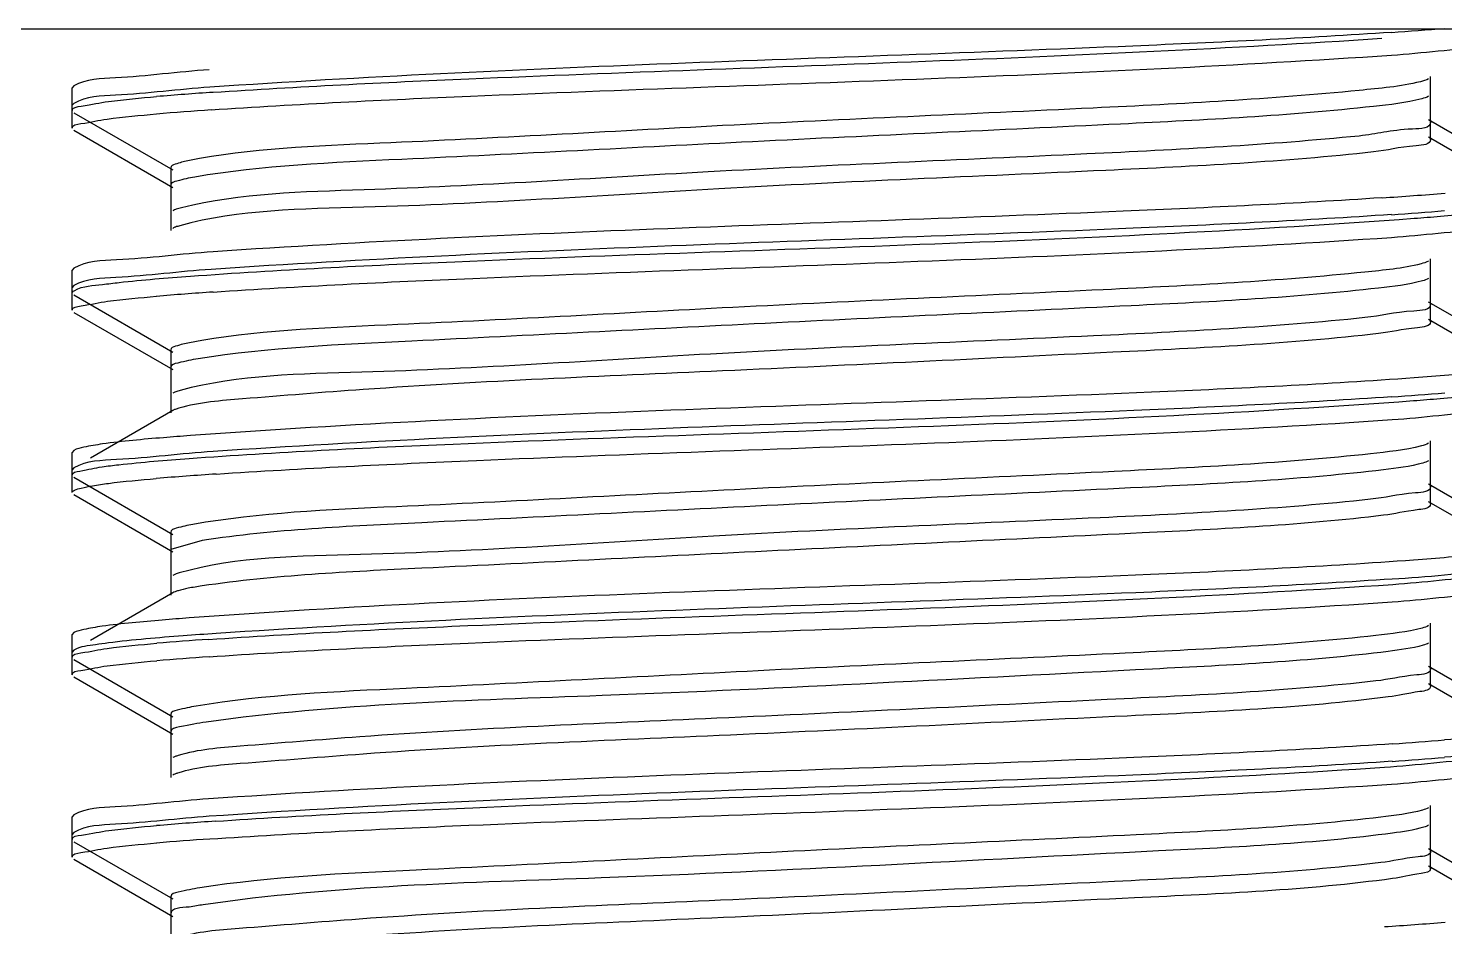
# Model space of a CAD drawing. Extents: x 69728788 to 150676229, y 20333219 to 43663798.
# Drawn here: x 75262201.3 to 75262334.6, y 20709283.7 to 20709368.2 of the extents above; entities that cross this region are included whole.
import ezdxf

# ---------------------------------------------------------------- set-up
doc = ezdxf.new("R2010")
doc.units = 0
doc.header["$LTSCALE"] = 1000
doc.header["$MEASUREMENT"] = 0
doc.layers.get('0').update_dxf_attribs({"linetype": 'CONTINUOUS'})
doc.layers.add('BZ', color=8, linetype='CONTINUOUS')

# ---------------------------------------------------------------- blocks, each defined once
blk = doc.blocks.new('gfhhrryyfd')
at = {"linetype": 'Continuous'}
for p, q in [((3693387.9, -1740818.72), (3693387.9, -1740814.43)), ((3693260.18, -1740815.32), (3693260.01, -1740815.5)), ((3693260.01, -1740817.65), (3693260.01, -1740815.5)), ((3693260.01, -1740817.65), (3693260.01, -1740815.5)), ((3693387.9, -1740820.36), (3693387.9, -1740816.07)), ((3693260.18, -1740816.96), (3693260.01, -1740817.14)), ((3693260.01, -1740819.29), (3693260.01, -1740817.14)), ((3693260.01, -1740819.29), (3693260.01, -1740817.14)), ((3693260.18, -1740817.84), (3693269.48, -1740823.22)), ((3693397.01, -1740823.89), (3693387.71, -1740818.5)), ((3693260.18, -1740819.48), (3693269.48, -1740824.86)), ((3693397.01, -1740825.53), (3693387.71, -1740820.14)), ((3693269.29, -1740823.01), (3693269.29, -1740827.29)), ((3693269.29, -1740824.65), (3693269.29, -1740828.93)), ((3693387.9, -1740835.86), (3693387.9, -1740831.58)), ((3693260.18, -1740832.46), (3693260.01, -1740832.65)), ((3693260.01, -1740834.79), (3693260.01, -1740832.65)), ((3693260.01, -1740834.79), (3693260.01, -1740832.65)), ((3693387.9, -1740837.5), (3693387.9, -1740833.22)), ((3693260.18, -1740834.1), (3693260.01, -1740834.29)), ((3693260.01, -1740836.43), (3693260.01, -1740834.29)), ((3693260.01, -1740836.43), (3693260.01, -1740834.29)), ((3693260.18, -1740834.98), (3693269.48, -1740840.37)), ((3693397.01, -1740841.03), (3693387.71, -1740835.65)), ((3693260.18, -1740836.62), (3693269.48, -1740842.01)), ((3693397.01, -1740842.68), (3693387.71, -1740837.29)), ((3693269.29, -1740840.15), (3693269.29, -1740844.44)), ((3693269.29, -1740841.79), (3693269.29, -1740846.08)), ((3693269.48, -1740845.86), (3693261.74, -1740850.34)), ((3693260.18, -1740849.61), (3693260.01, -1740849.79)), ((3693387.9, -1740853.01), (3693387.9, -1740848.72)), ((3693260.01, -1740851.94), (3693260.01, -1740849.79)), ((3693260.01, -1740851.94), (3693260.01, -1740849.79)), ((3693387.9, -1740854.65), (3693387.9, -1740850.36)), ((3693260.18, -1740851.25), (3693260.01, -1740851.44)), ((3693260.01, -1740853.58), (3693260.01, -1740851.44)), ((3693260.01, -1740853.58), (3693260.01, -1740851.44)), ((3693260.18, -1740852.13), (3693269.48, -1740857.51)), ((3693397.01, -1740858.18), (3693387.71, -1740852.79)), ((3693260.18, -1740853.77), (3693269.48, -1740859.15)), ((3693397.01, -1740859.82), (3693387.71, -1740854.43)), ((3693269.29, -1740857.3), (3693269.29, -1740861.58)), ((3693272.24, -1740858.07), (3693269.29, -1740858.94)), ((3693269.29, -1740858.94), (3693269.29, -1740863.22)), ((3693269.48, -1740863.01), (3693261.74, -1740867.49)), ((3693260.18, -1740866.75), (3693260.01, -1740866.94)), ((3693260.01, -1740869.08), (3693260.01, -1740866.94)), ((3693260.01, -1740869.08), (3693260.01, -1740866.94)), ((3693387.9, -1740870.15), (3693387.9, -1740865.87)), ((3693387.9, -1740871.8), (3693387.9, -1740867.51)), ((3693260.18, -1740868.39), (3693260.01, -1740868.58)), ((3693260.01, -1740870.72), (3693260.01, -1740868.58)), ((3693260.01, -1740870.72), (3693260.01, -1740868.58)), ((3693260.18, -1740869.27), (3693269.48, -1740874.66)), ((3693260.18, -1740870.91), (3693269.48, -1740876.3)), ((3693397.01, -1740875.32), (3693387.71, -1740869.94)), ((3693397.01, -1740876.97), (3693387.71, -1740871.58)), ((3693269.29, -1740874.44), (3693269.29, -1740878.73)), ((3693269.29, -1740876.08), (3693269.29, -1740880.37)), ((3693260.18, -1740883.9), (3693260.01, -1740884.09)), ((3693260.01, -1740886.23), (3693260.01, -1740884.09)), ((3693260.01, -1740886.23), (3693260.01, -1740884.09)), ((3693387.9, -1740887.3), (3693387.9, -1740883.01)), ((3693260.18, -1740885.54), (3693260.01, -1740885.73)), ((3693387.9, -1740888.94), (3693387.9, -1740884.65)), ((3693260.01, -1740887.87), (3693260.01, -1740885.73)), ((3693260.01, -1740887.87), (3693260.01, -1740885.73)), ((3693260.18, -1740886.42), (3693269.48, -1740891.8)), ((3693260.18, -1740888.06), (3693269.48, -1740893.44)), ((3693397.01, -1740892.47), (3693387.71, -1740887.08)), ((3693397.01, -1740894.11), (3693387.71, -1740888.72)), ((3693269.29, -1740891.59), (3693269.29, -1740895.87)), ((3693269.29, -1740893.23), (3693269.29, -1740897.51))]:
    blk.add_line(p, q, dxfattribs=at)
for centre, radius, start, end in [((3693364.52, -1740515.96), 294.98, 273.8314, 274.8033), ((3693293.11, -1741115.72), 300.45, 93.7842, 94.8009), ((3693292.84, -1741113.97), 297.05, 93.8094, 94.8059), ((3693363.32, -1740516.33), 310.16, 273.6985, 274.7995), ((3693364.49, -1740532.8), 295.29, 273.8286, 274.8033), ((3693293.08, -1741134.16), 300.1, 93.7812, 94.806), ((3693364.51, -1740550.13), 295.1, 273.8303, 274.8033), ((3693293.54, -1741156.84), 305.66, 93.7437, 94.8056), ((3693364.59, -1740568.38), 293.98, 273.8405, 274.8036), ((3693292.53, -1741159.96), 293.24, 93.848, 94.803), ((3693292.59, -1741162.24), 293.87, 93.8411, 94.8041), ((3693364.67, -1740584.89), 292.98, 273.85, 274.8032), ((3693364.58, -1740585.37), 294.15, 273.8391, 274.8035), ((3693293.42, -1741188.32), 304.48, 93.7486, 94.8), ((3693292.67, -1741180.45), 294.94, 93.8298, 94.8052), ((3693363.61, -1740588.56), 306.5, 273.7304, 274.8001)]:
    blk.add_arc(centre, radius, start, end, dxfattribs=at)
for points, knots in [([(3693384.23, -1740810.28), (3693376.11, -1740810.83), (3693339.02, -1740812.62), (3693301.9, -1740813.47), (3693272.98, -1740815.44)], [0, 0, 0, 0, 0.219184, 1, 1, 1, 1]), ([(3693273.28, -1740815.92), (3693281.3, -1740815.38), (3693317.98, -1740813.62), (3693354.7, -1740812.73), (3693383.32, -1740810.84)], [0, 0, 0, 0, 0.21895, 1, 1, 1, 1]), ([(3693384.21, -1740812.42), (3693387.17, -1740812.22), (3693391.33, -1740811.64), (3693395.86, -1740811.57), (3693397.01, -1740810.9)], [0, 0, 0, 0, 0.690321, 1, 1, 1, 1]), ([(3693273.1, -1740817.57), (3693281.23, -1740817.02), (3693318.26, -1740815.24), (3693355.34, -1740814.38), (3693384.21, -1740812.42)], [0, 0, 0, 0, 0.219667, 1, 1, 1, 1]), ([(3693272.92, -1740813.8), (3693269.97, -1740814), (3693265.83, -1740814.58), (3693261.33, -1740814.66), (3693260.18, -1740815.32)], [0, 0, 0, 0, 0.690257, 1, 1, 1, 1]), ([(3693387.71, -1740814.65), (3693387.47, -1740814.79), (3693385.3, -1740815.37), (3693383.1, -1740815.55), (3693381.17, -1740815.74)], [0, 0, 0, 0, 0.123019, 1, 1, 1, 1]), ([(3693272.98, -1740815.44), (3693270.01, -1740815.64), (3693265.86, -1740816.22), (3693261.33, -1740816.29), (3693260.18, -1740816.96)], [0, 0, 0, 0, 0.690342, 1, 1, 1, 1]), ([(3693381.17, -1740815.74), (3693372.85, -1740816.57), (3693352.86, -1740817.6), (3693322.1, -1740818.92), (3693293.74, -1740820.61), (3693276.83, -1740821.18), (3693270.89, -1740822.37)], [0, 0, 0, 0, 0.227134, 0.54316, 0.83546, 1, 1, 1, 1]), ([(3693387.71, -1740816.29), (3693387.51, -1740816.4), (3693385.8, -1740816.91), (3693384.04, -1740817.08), (3693382.51, -1740817.25)], [0, 0, 0, 0, 0.128762, 1, 1, 1, 1]), ([(3693260.01, -1740817.65), (3693260.01, -1740817.33), (3693261.71, -1740817.13), (3693262.57, -1740816.89), (3693263.42, -1740816.78)], [0, 0, 0, 0, 0.271046, 1, 1, 1, 1]), ([(3693382.51, -1740817.25), (3693374.6, -1740818.12), (3693355.1, -1740819.11), (3693324.6, -1740820.49), (3693295.57, -1740822.07), (3693277.98, -1740822.81), (3693271.55, -1740823.89)], [0, 0, 0, 0, 0.214725, 0.5266, 0.823844, 1, 1, 1, 1]), ([(3693260.01, -1740819.29), (3693260.01, -1740818.98), (3693261.65, -1740818.77), (3693262.49, -1740818.55), (3693263.31, -1740818.44)], [0, 0, 0, 0, 0.271535, 1, 1, 1, 1]), ([(3693387.89, -1740818.72), (3693387.9, -1740819.33), (3693384.43, -1740819.35), (3693382.85, -1740819.86), (3693381.17, -1740820.03)], [0, 0, 0, 0, 0.265504, 1, 1, 1, 1]), ([(3693381.17, -1740820.03), (3693372.64, -1740820.88), (3693352.21, -1740821.93), (3693320.93, -1740823.2), (3693292.64, -1740825.11), (3693275.9, -1740825.39), (3693270.32, -1740826.78)], [0, 0, 0, 0, 0.231431, 0.552554, 0.844673, 1, 1, 1, 1]), ([(3693382.51, -1740821.53), (3693374.14, -1740822.46), (3693353.59, -1740823.49), (3693321.85, -1740824.77), (3693292.94, -1740826.83), (3693275.75, -1740826.94), (3693270.14, -1740828.47)], [0, 0, 0, 0, 0.224296, 0.548086, 0.845183, 1, 1, 1, 1]), ([(3693387.89, -1740820.36), (3693387.9, -1740820.85), (3693385.15, -1740820.99), (3693383.86, -1740821.38), (3693382.51, -1740821.53)], [0, 0, 0, 0, 0.267411, 1, 1, 1, 1]), ([(3693270.89, -1740822.37), (3693270.49, -1740822.45), (3693270.01, -1740822.56), (3693269.3, -1740822.84), (3693269.3, -1740823.01)], [0, 0, 0, 0, 0.707509, 1, 1, 1, 1]), ([(3693271.55, -1740823.89), (3693270.98, -1740823.99), (3693270.36, -1740824.13), (3693269.3, -1740824.42), (3693269.29, -1740824.65)], [0, 0, 0, 0, 0.717095, 1, 1, 1, 1]), ([(3693270.32, -1740826.78), (3693270.15, -1740826.83), (3693269.87, -1740826.9), (3693269.59, -1740827.01), (3693269.48, -1740827.07)], [0, 0, 0, 0, 0.588731, 1, 1, 1, 1]), ([(3693383.32, -1740825.84), (3693375.2, -1740826.38), (3693338.52, -1740828.13), (3693301.79, -1740829), (3693273.28, -1740830.92)], [0, 0, 0, 0, 0.221631, 1, 1, 1, 1]), ([(3693271.14, -1740833.22), (3693279.43, -1740832.61), (3693317.84, -1740830.74), (3693356.29, -1740829.99), (3693386.34, -1740827.77)], [0, 0, 0, 0, 0.216226, 1, 1, 1, 1]), ([(3693384.21, -1740827.42), (3693376.11, -1740827.97), (3693339.07, -1740829.76), (3693301.99, -1740830.62), (3693273.1, -1740832.58)], [0, 0, 0, 0, 0.219063, 1, 1, 1, 1]), ([(3693384.22, -1740829.57), (3693387.18, -1740829.36), (3693391.33, -1740828.79), (3693395.86, -1740828.71), (3693397.01, -1740828.05)], [0, 0, 0, 0, 0.690305, 1, 1, 1, 1]), ([(3693386.34, -1740827.77), (3693387.17, -1740827.71), (3693389.86, -1740827.5), (3693392.56, -1740827.26), (3693394.41, -1740827)], [0, 0, 0, 0, 0.30753, 1, 1, 1, 1]), ([(3693270.14, -1740828.47), (3693270.01, -1740828.51), (3693269.79, -1740828.57), (3693269.57, -1740828.67), (3693269.48, -1740828.72)], [0, 0, 0, 0, 0.578118, 1, 1, 1, 1]), ([(3693273.29, -1740834.71), (3693281.43, -1740834.16), (3693318.4, -1740832.38), (3693355.42, -1740831.52), (3693384.22, -1740829.57)], [0, 0, 0, 0, 0.220288, 1, 1, 1, 1]), ([(3693273.28, -1740830.92), (3693270.24, -1740831.13), (3693265.99, -1740831.72), (3693261.36, -1740831.78), (3693260.18, -1740832.46)], [0, 0, 0, 0, 0.69073, 1, 1, 1, 1]), ([(3693387.71, -1740831.79), (3693387.49, -1740831.92), (3693385.5, -1740832.48), (3693383.48, -1740832.65), (3693381.71, -1740832.84)], [0, 0, 0, 0, 0.125047, 1, 1, 1, 1]), ([(3693273.1, -1740832.58), (3693270.11, -1740832.78), (3693265.92, -1740833.36), (3693261.34, -1740833.43), (3693260.18, -1740834.1)], [0, 0, 0, 0, 0.690532, 1, 1, 1, 1]), ([(3693262.87, -1740834), (3693263.39, -1740833.93), (3693266.14, -1740833.6), (3693268.91, -1740833.38), (3693271.14, -1740833.22)], [0, 0, 0, 0, 0.191578, 1, 1, 1, 1]), ([(3693381.71, -1740832.84), (3693373.53, -1740833.68), (3693353.68, -1740834.69), (3693322.96, -1740836.04), (3693294.33, -1740837.7), (3693277.17, -1740838.32), (3693271.07, -1740839.48)], [0, 0, 0, 0, 0.222673, 0.537557, 0.831783, 1, 1, 1, 1]), ([(3693387.71, -1740833.44), (3693387.53, -1740833.54), (3693385.98, -1740834.02), (3693384.38, -1740834.18), (3693383, -1740834.34)], [0, 0, 0, 0, 0.131376, 1, 1, 1, 1]), ([(3693260.01, -1740834.79), (3693260.01, -1740834.7), (3693261.03, -1740834.06), (3693261.96, -1740834.13), (3693262.87, -1740834)], [0, 0, 0, 0, 0.088859, 1, 1, 1, 1]), ([(3693383, -1740834.34), (3693375.27, -1740835.23), (3693355.99, -1740836.2), (3693325.65, -1740837.6), (3693296.38, -1740839.15), (3693278.53, -1740839.94), (3693271.88, -1740840.98)], [0, 0, 0, 0, 0.209641, 0.51959, 0.818764, 1, 1, 1, 1]), ([(3693260.01, -1740836.43), (3693260.01, -1740836.12), (3693261.67, -1740835.92), (3693262.51, -1740835.69), (3693263.35, -1740835.58)], [0, 0, 0, 0, 0.271367, 1, 1, 1, 1]), ([(3693387.89, -1740835.86), (3693387.9, -1740836.43), (3693384.72, -1740836.5), (3693383.26, -1740836.96), (3693381.71, -1740837.12)], [0, 0, 0, 0, 0.265995, 1, 1, 1, 1]), ([(3693381.71, -1740837.12), (3693373.22, -1740838), (3693352.67, -1740839.05), (3693321.14, -1740840.31), (3693292.62, -1740842.32), (3693275.72, -1740842.48), (3693270.18, -1740843.96)], [0, 0, 0, 0, 0.229278, 0.552136, 0.84614, 1, 1, 1, 1]), ([(3693387.89, -1740837.5), (3693387.9, -1740837.96), (3693385.41, -1740838.13), (3693384.22, -1740838.48), (3693383, -1740838.62)], [0, 0, 0, 0, 0.268548, 1, 1, 1, 1]), ([(3693383, -1740838.62), (3693374.69, -1740839.58), (3693354.07, -1740840.55), (3693322.23, -1740842.15), (3693294.85, -1740843.24), (3693277.85, -1740844.62), (3693272, -1740845.08), (3693270.06, -1740845.64)], [0, 0, 0, 0, 0.221551, 0.546609, 0.845708, 0.946505, 1, 1, 1, 1]), ([(3693271.07, -1740839.48), (3693270.62, -1740839.57), (3693270.11, -1740839.68), (3693269.3, -1740839.96), (3693269.3, -1740840.15)], [0, 0, 0, 0, 0.710644, 1, 1, 1, 1]), ([(3693271.88, -1740840.98), (3693271.23, -1740841.08), (3693270.54, -1740841.25), (3693269.3, -1740841.54), (3693269.29, -1740841.79)], [0, 0, 0, 0, 0.720363, 1, 1, 1, 1]), ([(3693386.34, -1740842.78), (3693378.11, -1740843.38), (3693339.71, -1740845.26), (3693301.26, -1740846.02), (3693271.14, -1740848.22)], [0, 0, 0, 0, 0.214646, 1, 1, 1, 1]), ([(3693394.41, -1740842), (3693393.9, -1740842.07), (3693391.22, -1740842.4), (3693388.52, -1740842.62), (3693386.34, -1740842.78)], [0, 0, 0, 0, 0.1913, 1, 1, 1, 1]), ([(3693270.18, -1740843.96), (3693270.04, -1740844), (3693269.81, -1740844.07), (3693269.57, -1740844.17), (3693269.48, -1740844.22)], [0, 0, 0, 0, 0.581011, 1, 1, 1, 1]), ([(3693386.3, -1740844.92), (3693387.13, -1740844.86), (3693389.84, -1740844.65), (3693392.54, -1740844.41), (3693394.4, -1740844.14)], [0, 0, 0, 0, 0.307512, 1, 1, 1, 1]), ([(3693271.02, -1740850.37), (3693279.3, -1740849.76), (3693317.73, -1740847.89), (3693356.21, -1740847.14), (3693386.3, -1740844.92)], [0, 0, 0, 0, 0.215717, 1, 1, 1, 1]), ([(3693384.22, -1740844.57), (3693376.14, -1740845.12), (3693339.16, -1740846.9), (3693302.14, -1740847.77), (3693273.29, -1740849.71)], [0, 0, 0, 0, 0.218766, 1, 1, 1, 1]), ([(3693384.28, -1740846.71), (3693387.23, -1740846.51), (3693391.36, -1740845.93), (3693395.86, -1740845.85), (3693397.01, -1740845.19)], [0, 0, 0, 0, 0.690212, 1, 1, 1, 1]), ([(3693270.06, -1740845.64), (3693269.94, -1740845.67), (3693269.75, -1740845.73), (3693269.56, -1740845.82), (3693269.48, -1740845.86)], [0, 0, 0, 0, 0.572407, 1, 1, 1, 1]), ([(3693273.58, -1740851.83), (3693281.73, -1740851.29), (3693318.64, -1740849.52), (3693355.58, -1740848.66), (3693384.28, -1740846.71)], [0, 0, 0, 0, 0.221286, 1, 1, 1, 1]), ([(3693271.14, -1740848.22), (3693270.3, -1740848.28), (3693267.53, -1740848.49), (3693264.77, -1740848.74), (3693262.87, -1740849)], [0, 0, 0, 0, 0.307207, 1, 1, 1, 1]), ([(3693262.87, -1740849), (3693262.28, -1740849.09), (3693261.38, -1740849.24), (3693260.46, -1740849.44), (3693260.18, -1740849.61)], [0, 0, 0, 0, 0.644157, 1, 1, 1, 1]), ([(3693387.71, -1740848.94), (3693387.5, -1740849.06), (3693385.69, -1740849.58), (3693383.84, -1740849.75), (3693382.23, -1740849.93)], [0, 0, 0, 0, 0.127384, 1, 1, 1, 1]), ([(3693273.29, -1740849.71), (3693270.25, -1740849.91), (3693266, -1740850.5), (3693261.36, -1740850.57), (3693260.18, -1740851.25)], [0, 0, 0, 0, 0.690794, 1, 1, 1, 1]), ([(3693262.83, -1740851.15), (3693263.35, -1740851.08), (3693266.08, -1740850.75), (3693268.81, -1740850.53), (3693271.02, -1740850.37)], [0, 0, 0, 0, 0.191507, 1, 1, 1, 1]), ([(3693382.23, -1740849.93), (3693374.22, -1740850.79), (3693354.59, -1740851.79), (3693324.01, -1740853.16), (3693295.12, -1740854.76), (3693277.69, -1740855.46), (3693271.37, -1740856.57)], [0, 0, 0, 0, 0.217563, 0.530512, 0.826679, 1, 1, 1, 1]), ([(3693387.71, -1740850.58), (3693387.54, -1740850.68), (3693386.15, -1740851.12), (3693384.7, -1740851.28), (3693383.46, -1740851.43)], [0, 0, 0, 0, 0.13419, 1, 1, 1, 1]), ([(3693260.01, -1740851.94), (3693260.01, -1740851.67), (3693261.4, -1740851.44), (3693262.12, -1740851.25), (3693262.83, -1740851.15)], [0, 0, 0, 0, 0.274238, 1, 1, 1, 1]), ([(3693383.46, -1740851.43), (3693375.92, -1740852.34), (3693356.88, -1740853.29), (3693326.7, -1740854.71), (3693297.21, -1740856.23), (3693279.09, -1740857.06), (3693272.24, -1740858.07)], [0, 0, 0, 0, 0.204569, 0.512595, 0.813688, 1, 1, 1, 1]), ([(3693260.01, -1740853.58), (3693260.01, -1740853.48), (3693260.37, -1740853.27), (3693260.65, -1740853.2), (3693260.87, -1740853.15)], [0, 0, 0, 0, 0.309855, 1, 1, 1, 1]), ([(3693260.87, -1740853.15), (3693261.22, -1740853.06), (3693262.07, -1740852.9), (3693262.93, -1740852.78), (3693263.42, -1740852.71)], [0, 0, 0, 0, 0.420782, 1, 1, 1, 1]), ([(3693387.89, -1740853.01), (3693387.9, -1740853.53), (3693385, -1740853.64), (3693383.65, -1740854.06), (3693382.23, -1740854.21)], [0, 0, 0, 0, 0.266858, 1, 1, 1, 1]), ([(3693382.23, -1740854.21), (3693373.78, -1740855.12), (3693353.15, -1740856.17), (3693321.39, -1740857.42), (3693292.65, -1740859.53), (3693275.58, -1740859.57), (3693270.08, -1740861.14)], [0, 0, 0, 0, 0.226863, 0.551253, 0.847203, 1, 1, 1, 1]), ([(3693387.89, -1740854.65), (3693387.9, -1740855.06), (3693385.66, -1740855.27), (3693384.57, -1740855.58), (3693383.46, -1740855.71)], [0, 0, 0, 0, 0.26989, 1, 1, 1, 1]), ([(3693383.46, -1740855.71), (3693375.92, -1740856.63), (3693356.88, -1740857.57), (3693326.7, -1740859), (3693297.21, -1740860.51), (3693279.09, -1740861.35), (3693272.24, -1740862.36)], [0, 0, 0, 0, 0.204569, 0.512595, 0.813688, 1, 1, 1, 1]), ([(3693271.37, -1740856.57), (3693270.85, -1740856.66), (3693270.26, -1740856.8), (3693269.3, -1740857.08), (3693269.29, -1740857.3)], [0, 0, 0, 0, 0.715002, 1, 1, 1, 1]), ([(3693386.3, -1740859.93), (3693378.05, -1740860.53), (3693339.62, -1740862.41), (3693301.14, -1740863.17), (3693271.02, -1740865.37)], [0, 0, 0, 0, 0.214998, 1, 1, 1, 1]), ([(3693394.4, -1740859.15), (3693393.89, -1740859.22), (3693391.19, -1740859.55), (3693388.49, -1740859.76), (3693386.3, -1740859.93)], [0, 0, 0, 0, 0.191312, 1, 1, 1, 1]), ([(3693270.08, -1740861.14), (3693269.96, -1740861.17), (3693269.76, -1740861.24), (3693269.56, -1740861.32), (3693269.48, -1740861.36)], [0, 0, 0, 0, 0.574017, 1, 1, 1, 1]), ([(3693384.35, -1740862.21), (3693387.28, -1740862.01), (3693391.39, -1740861.44), (3693395.87, -1740861.36), (3693397.01, -1740860.7)], [0, 0, 0, 0, 0.690121, 1, 1, 1, 1]), ([(3693269.99, -1740862.81), (3693269.89, -1740862.84), (3693269.72, -1740862.89), (3693269.55, -1740862.97), (3693269.49, -1740863.01)], [0, 0, 0, 0, 0.566763, 1, 1, 1, 1]), ([(3693272.24, -1740862.36), (3693271.8, -1740862.42), (3693271.05, -1740862.55), (3693270.3, -1740862.71), (3693269.99, -1740862.81)], [0, 0, 0, 0, 0.581835, 1, 1, 1, 1]), ([(3693272.86, -1740867.39), (3693280.99, -1740866.83), (3693318.15, -1740865.04), (3693355.36, -1740864.19), (3693384.35, -1740862.21)], [0, 0, 0, 0, 0.219027, 1, 1, 1, 1]), ([(3693384.28, -1740861.71), (3693376.24, -1740862.26), (3693339.34, -1740864.04), (3693302.4, -1740864.91), (3693273.58, -1740866.83)], [0, 0, 0, 0, 0.218157, 1, 1, 1, 1]), ([(3693384.28, -1740863.85), (3693387.22, -1740863.65), (3693391.36, -1740863.08), (3693395.86, -1740863), (3693397.01, -1740862.34)], [0, 0, 0, 0, 0.690224, 1, 1, 1, 1]), ([(3693272.9, -1740869.02), (3693281.02, -1740868.47), (3693318.15, -1740866.68), (3693355.32, -1740865.83), (3693384.28, -1740863.85)], [0, 0, 0, 0, 0.219076, 1, 1, 1, 1]), ([(3693271.02, -1740865.37), (3693270.18, -1740865.43), (3693267.45, -1740865.65), (3693264.71, -1740865.89), (3693262.83, -1740866.15)], [0, 0, 0, 0, 0.307296, 1, 1, 1, 1]), ([(3693262.83, -1740866.15), (3693262.25, -1740866.24), (3693261.37, -1740866.39), (3693260.46, -1740866.59), (3693260.18, -1740866.75)], [0, 0, 0, 0, 0.643667, 1, 1, 1, 1]), ([(3693273.58, -1740866.83), (3693272.54, -1740866.9), (3693269.15, -1740867.15), (3693265.76, -1740867.42), (3693263.42, -1740867.72)], [0, 0, 0, 0, 0.307422, 1, 1, 1, 1]), ([(3693387.71, -1740866.09), (3693387.52, -1740866.2), (3693385.88, -1740866.69), (3693384.19, -1740866.85), (3693382.73, -1740867.02)], [0, 0, 0, 0, 0.129897, 1, 1, 1, 1]), ([(3693260.01, -1740869.08), (3693260.01, -1740868.77), (3693261.65, -1740868.57), (3693262.48, -1740868.34), (3693263.31, -1740868.23)], [0, 0, 0, 0, 0.271606, 1, 1, 1, 1]), ([(3693263.42, -1740867.72), (3693263.02, -1740867.77), (3693261.94, -1740867.94), (3693260.79, -1740868.04), (3693260.18, -1740868.39)], [0, 0, 0, 0, 0.363874, 1, 1, 1, 1]), ([(3693382.73, -1740867.02), (3693374.9, -1740867.9), (3693355.5, -1740868.88), (3693325.06, -1740870.27), (3693295.93, -1740871.84), (3693278.22, -1740872.59), (3693271.69, -1740873.66)], [0, 0, 0, 0, 0.21247, 0.523491, 0.821591, 1, 1, 1, 1]), ([(3693387.71, -1740867.73), (3693387.55, -1740867.82), (3693386.31, -1740868.23), (3693385.01, -1740868.37), (3693383.9, -1740868.52)], [0, 0, 0, 0, 0.137233, 1, 1, 1, 1]), ([(3693383.9, -1740868.52), (3693376.55, -1740869.45), (3693351.83, -1740870.63), (3693314.79, -1740872.72), (3693284.96, -1740873.44), (3693272.63, -1740875.16)], [0, 0, 0, 0, 0.19951, 0.664838, 1, 1, 1, 1]), ([(3693260.01, -1740870.72), (3693260.01, -1740870.41), (3693261.65, -1740870.21), (3693262.47, -1740869.98), (3693263.3, -1740869.88)], [0, 0, 0, 0, 0.271624, 1, 1, 1, 1]), ([(3693387.89, -1740870.15), (3693387.9, -1740870.63), (3693385.27, -1740870.78), (3693384.02, -1740871.16), (3693382.73, -1740871.3)], [0, 0, 0, 0, 0.267891, 1, 1, 1, 1]), ([(3693382.73, -1740871.3), (3693374.34, -1740872.25), (3693353.63, -1740873.22), (3693321.76, -1740874.82), (3693294.49, -1740875.9), (3693277.65, -1740877.3), (3693271.88, -1740877.74), (3693269.99, -1740878.31)], [0, 0, 0, 0, 0.224202, 0.549925, 0.847853, 0.947628, 1, 1, 1, 1]), ([(3693387.89, -1740871.8), (3693387.9, -1740872.17), (3693385.9, -1740872.4), (3693384.9, -1740872.67), (3693383.9, -1740872.8)], [0, 0, 0, 0, 0.271462, 1, 1, 1, 1]), ([(3693383.9, -1740872.8), (3693375.76, -1740873.84), (3693355.08, -1740874.76), (3693322.94, -1740876.43), (3693295.02, -1740877.49), (3693277.74, -1740878.95), (3693271.83, -1740879.37), (3693269.93, -1740879.97)], [0, 0, 0, 0, 0.215562, 0.542846, 0.84615, 0.947588, 1, 1, 1, 1]), ([(3693271.69, -1740873.66), (3693271.09, -1740873.76), (3693270.43, -1740873.92), (3693269.3, -1740874.2), (3693269.29, -1740874.44)], [0, 0, 0, 0, 0.718615, 1, 1, 1, 1]), ([(3693272.63, -1740875.16), (3693271.79, -1740875.28), (3693270.93, -1740875.5), (3693269.29, -1740875.76), (3693269.29, -1740876.08)], [0, 0, 0, 0, 0.725452, 1, 1, 1, 1]), ([(3693384.35, -1740877.21), (3693376.22, -1740877.76), (3693339.06, -1740879.56), (3693301.85, -1740880.41), (3693272.86, -1740882.39)], [0, 0, 0, 0, 0.218953, 1, 1, 1, 1]), ([(3693269.99, -1740878.31), (3693269.89, -1740878.34), (3693269.72, -1740878.4), (3693269.55, -1740878.47), (3693269.48, -1740878.51)], [0, 0, 0, 0, 0.567705, 1, 1, 1, 1]), ([(3693384.28, -1740878.85), (3693376.15, -1740879.41), (3693339.03, -1740881.2), (3693301.85, -1740882.05), (3693272.9, -1740884.03)], [0, 0, 0, 0, 0.219125, 1, 1, 1, 1]), ([(3693383.55, -1740879.41), (3693386.67, -1740879.2), (3693391.03, -1740878.59), (3693395.8, -1740878.54), (3693397.01, -1740877.84)], [0, 0, 0, 0, 0.691208, 1, 1, 1, 1]), ([(3693269.93, -1740879.97), (3693269.84, -1740880), (3693269.69, -1740880.05), (3693269.54, -1740880.12), (3693269.48, -1740880.15)], [0, 0, 0, 0, 0.562566, 1, 1, 1, 1]), ([(3693273.52, -1740884.49), (3693281.58, -1740883.95), (3693318.25, -1740882.19), (3693354.97, -1740881.31), (3693383.55, -1740879.41)], [0, 0, 0, 0, 0.22002, 1, 1, 1, 1]), ([(3693384.23, -1740881), (3693387.19, -1740880.8), (3693391.34, -1740880.22), (3693395.86, -1740880.15), (3693397.01, -1740879.48)], [0, 0, 0, 0, 0.690293, 1, 1, 1, 1]), ([(3693272.97, -1740886.16), (3693281.09, -1740885.61), (3693318.18, -1740883.83), (3693355.31, -1740882.97), (3693384.23, -1740881)], [0, 0, 0, 0, 0.219254, 1, 1, 1, 1]), ([(3693272.86, -1740882.39), (3693269.92, -1740882.59), (3693265.81, -1740883.16), (3693261.32, -1740883.24), (3693260.18, -1740883.9)], [0, 0, 0, 0, 0.690154, 1, 1, 1, 1]), ([(3693272.9, -1740884.03), (3693269.96, -1740884.23), (3693265.83, -1740884.8), (3693261.33, -1740884.88), (3693260.18, -1740885.54)], [0, 0, 0, 0, 0.690224, 1, 1, 1, 1]), ([(3693383.2, -1740884.11), (3693375.56, -1740885.01), (3693356.39, -1740885.97), (3693326.11, -1740887.38), (3693296.75, -1740888.91), (3693278.77, -1740889.72), (3693272.04, -1740890.75)], [0, 0, 0, 0, 0.207392, 0.516489, 0.816517, 1, 1, 1, 1]), ([(3693387.71, -1740883.23), (3693387.53, -1740883.33), (3693386.05, -1740883.79), (3693384.52, -1740883.95), (3693383.2, -1740884.11)], [0, 0, 0, 0, 0.132694, 1, 1, 1, 1]), ([(3693260.01, -1740886.23), (3693260.01, -1740885.9), (3693261.74, -1740885.71), (3693262.61, -1740885.47), (3693263.48, -1740885.36)], [0, 0, 0, 0, 0.270801, 1, 1, 1, 1]), ([(3693384.32, -1740885.61), (3693377.02, -1740886.59), (3693352.12, -1740887.73), (3693314.85, -1740889.91), (3693284.73, -1740890.55), (3693272.34, -1740892.35)], [0, 0, 0, 0, 0.197032, 0.665256, 1, 1, 1, 1]), ([(3693387.71, -1740884.87), (3693387.57, -1740884.95), (3693386.46, -1740885.33), (3693385.31, -1740885.47), (3693384.32, -1740885.61)], [0, 0, 0, 0, 0.140538, 1, 1, 1, 1]), ([(3693260.01, -1740887.87), (3693260.01, -1740887.56), (3693261.65, -1740887.35), (3693262.47, -1740887.13), (3693263.3, -1740887.02)], [0, 0, 0, 0, 0.271622, 1, 1, 1, 1]), ([(3693387.9, -1740887.3), (3693387.9, -1740887.74), (3693385.53, -1740887.92), (3693384.38, -1740888.25), (3693383.2, -1740888.39)], [0, 0, 0, 0, 0.269339, 1, 1, 1, 1]), ([(3693383.2, -1740888.39), (3693374.88, -1740889.37), (3693354.13, -1740890.33), (3693322.1, -1740891.96), (3693294.55, -1740893.02), (3693277.58, -1740894.46), (3693271.79, -1740894.88), (3693269.92, -1740895.48)], [0, 0, 0, 0, 0.22136, 0.548301, 0.848284, 0.948292, 1, 1, 1, 1]), ([(3693387.9, -1740888.94), (3693387.9, -1740889.28), (3693386.13, -1740889.53), (3693385.22, -1740889.77), (3693384.32, -1740889.89)], [0, 0, 0, 0, 0.273294, 1, 1, 1, 1]), ([(3693272.04, -1740890.75), (3693271.35, -1740890.86), (3693270.62, -1740891.04), (3693269.3, -1740891.32), (3693269.29, -1740891.59)], [0, 0, 0, 0, 0.721639, 1, 1, 1, 1]), ([(3693384.32, -1740889.89), (3693376.27, -1740890.98), (3693355.58, -1740891.86), (3693323.32, -1740893.57), (3693295.15, -1740894.61), (3693277.72, -1740896.1), (3693271.77, -1740896.51), (3693269.88, -1740897.13)], [0, 0, 0, 0, 0.212334, 0.540585, 0.846069, 0.947955, 1, 1, 1, 1]), ([(3693272.34, -1740892.35), (3693271.9, -1740892.41), (3693271.04, -1740892.66), (3693269.29, -1740892.61), (3693269.29, -1740893.23)], [0, 0, 0, 0, 0.421436, 1, 1, 1, 1])]:
    blk.add_open_spline(points, degree=3, knots=knots, dxfattribs=at)
for points in [[(3693263.42, -1740816.78), (3693264.93, -1740816.59), (3693266.45, -1740816.45), (3693267.96, -1740816.32)], [(3693263.31, -1740818.44), (3693264.85, -1740818.24), (3693266.4, -1740818.09), (3693267.95, -1740817.96)], [(3693263.35, -1740835.58), (3693264.87, -1740835.38), (3693266.41, -1740835.24), (3693267.94, -1740835.11)], [(3693263.42, -1740852.71), (3693264.92, -1740852.52), (3693266.43, -1740852.38), (3693267.93, -1740852.25)], [(3693393.88, -1740860.86), (3693392.33, -1740861.06), (3693390.77, -1740861.2), (3693389.21, -1740861.34)], [(3693263.31, -1740868.23), (3693264.86, -1740868.03), (3693266.42, -1740867.89), (3693267.98, -1740867.75)], [(3693263.3, -1740869.88), (3693264.85, -1740869.67), (3693266.41, -1740869.53), (3693267.97, -1740869.4)], [(3693393.89, -1740876.36), (3693392.33, -1740876.56), (3693390.77, -1740876.71), (3693389.21, -1740876.84)], [(3693393.88, -1740878), (3693392.33, -1740878.2), (3693390.77, -1740878.35), (3693389.21, -1740878.48)], [(3693263.48, -1740885.36), (3693264.96, -1740885.17), (3693266.45, -1740885.03), (3693267.95, -1740884.9)], [(3693263.3, -1740887.02), (3693264.85, -1740886.82), (3693266.41, -1740886.67), (3693267.97, -1740886.54)]]:
    blk.add_open_spline(points, degree=3, dxfattribs=at)
at = {"layer": 'BZ'}
blk.add_line((3696128.43, -1740809.99), (3686300.07, -1740809.99), dxfattribs=at)

msp = doc.modelspace()

# ---------------------------------------------------------------- block references
at = {"lineweight": -3, "xscale": 0.9999959468841553, "yscale": 0.9999959506094456, "zscale": 0.9999959495959999}
msp.add_blockref('gfhhrryyfd', (71568960.34, 22450171.07), dxfattribs=at)

doc.saveas('drawing.dxf')
